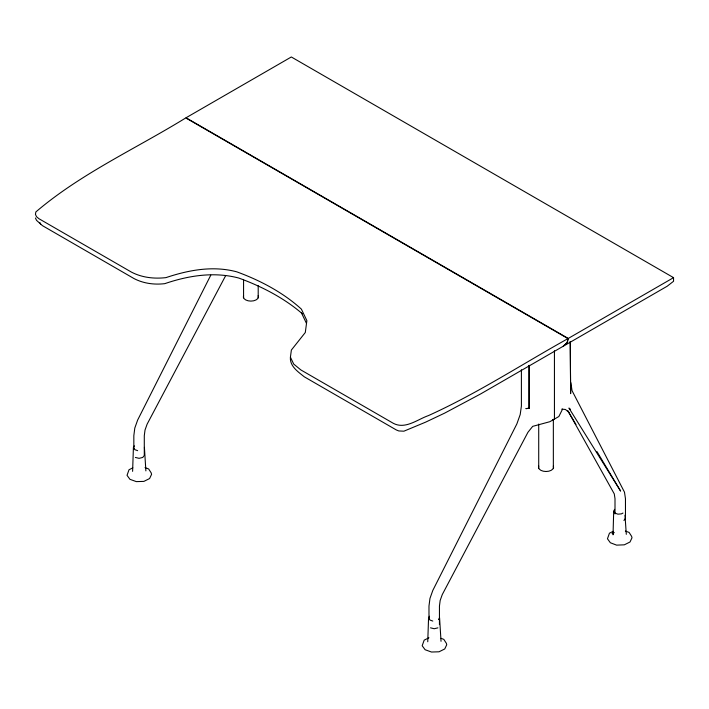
<?xml version="1.0" encoding="UTF-8"?>
<svg xmlns="http://www.w3.org/2000/svg" width="709" height="709" viewBox="0 0 709 709"><rect width="100%" height="100%" fill="white"/><g stroke="black" fill="none" stroke-linecap="round" stroke-linejoin="round"><path stroke-width="1.06" d="M521.399 369.752L521.399 406.044L520.202 414.543L516.879 423.885L432.809 590.429L429.964 598.44L428.98 606.08L428.98 619.17M570.249 341.623L570.639 393.655L570.249 341.614M614.623 509.354L613.693 511.269L613.028 534.79L613.648 533.31M132.61 471.352L133.398 447.751L134.329 445.837M427.757 641.751L428.555 618.159L429.486 616.236M290.415 357.159L291.372 350.042L305.295 332.512L306.882 320.645L301.396 309.142A207.569 119.839 0 0 0 236.788 271.839C213.081 265.458 188.754 270.005 165.95 277.627C154.199 278.974 142.101 277.644 131.502 272.15L38.942 218.718L36.522 216.715L35.45 214.366L35.849 211.947C80.861 173.51 135.694 148.801 185.767 117.924L567.989 338.601L567.058 342.766L563.008 346.373L480.711 393.894L444.649 413.125L425.586 422.165L403.9 431.187L398.795 430.948L396.313 429.946L304.312 376.825C298.117 371.844 289.6 366.207 290.415 357.159L293.703 364.063L300.855 369.93L393.406 423.362C405.433 429.61 417.521 419.365 428.449 415.589C476.935 393.681 521.62 364.479 567.989 338.601M568.255 338.441L567.324 342.607L563.327 346.196L667.178 286.232L673.55 281.278L673.55 277.653L291.328 56.977L186.033 117.774L568.255 338.441L673.55 277.653M562.565 409.111L558.852 416.52L549.865 421.704L532.681 426.357L527.913 432.339L442.256 594.603L440.165 600.479L439.447 606.08L439.447 624.62M210.786 275.163L137.661 420.02L134.807 428.032L133.833 435.672L133.833 448.762M225.622 275.73L147.1 424.204L145.017 430.071L144.29 435.672L144.29 455.311M438.508 619.613L439.571 617.769L441.033 641.299M143.785 456.02L142.757 457.447L139.061 458.333L135.366 457.447M623.929 520.45L625.462 518.314L625.462 498.684L624.487 492.17L572.039 390.65L570.851 382.647M614.065 532.477L612.097 533.487L613.799 532.689M622.981 513.059L621.385 513.874L617.938 514.176L615.146 513.183L613.693 511.269M132.831 467.851L129.02 469.739L127.035 475.331L129.951 479.319L136.323 481.615L143.883 481.393L149.59 478.557L151.584 474.339L151.185 472.885L148.668 468.977L145.026 467.577M613.25 531.289L609.448 533.186L607.453 538.778L610.369 542.757L616.608 545.132L624.31 544.831L630.017 541.995L632.003 537.776L631.604 536.323L629.087 532.415L625.373 531.059M428.927 637.781L424.177 640.147L422.183 645.739L425.108 649.728L431.471 652.023L439.039 651.793L444.747 648.957L446.732 644.747L446.342 643.285L443.816 639.376L441.087 638.33M437.914 627.846L434.209 628.732L430.514 627.846M561.767 409.128L565.436 409.483L568.813 412.266M137.652 450.667L134.861 449.666L133.398 447.751M432.8 621.066L430.017 620.074L428.555 618.159M570.479 409.315L568.937 408.047L620.614 491.089L596.987 451.624M35.45 218L36.522 220.348L42.407 225.622L134.09 278.61C143.546 283.511 154.296 284.903 164.798 283.653C188.585 275.544 214.047 271.512 238.738 278.034A213.232 123.109 0 0 1 302.362 313.768M568.069 411.264L575.974 424.487M567.856 410.733L614.278 493.907L615.004 498.684L615.004 513.954M301.396 312.766L306.43 323.313M40.014 222.732L40.679 224.186M624.992 515.151L626.295 534.329M144.414 447.37L145.877 470.891M554.438 350.769L554.438 419.152A12.133 7.001 0 0 1 552.541 419.693M553.348 419.657L553.348 468.268M538.716 424.071L538.716 468.268M258.2 285.665L258.2 297.86M243.568 280.144L243.568 297.86M553.348 465.999A7.577 4.369 0 0 1 546.036 471.503A7.577 4.369 0 0 1 538.716 465.999M258.2 295.6A7.577 4.369 0 0 1 250.88 301.103A7.577 4.369 0 0 1 243.568 295.6M529.136 408.269L525.865 408.623L529.1 408.278L529.109 365.374L529.1 408.278"/></g></svg>
